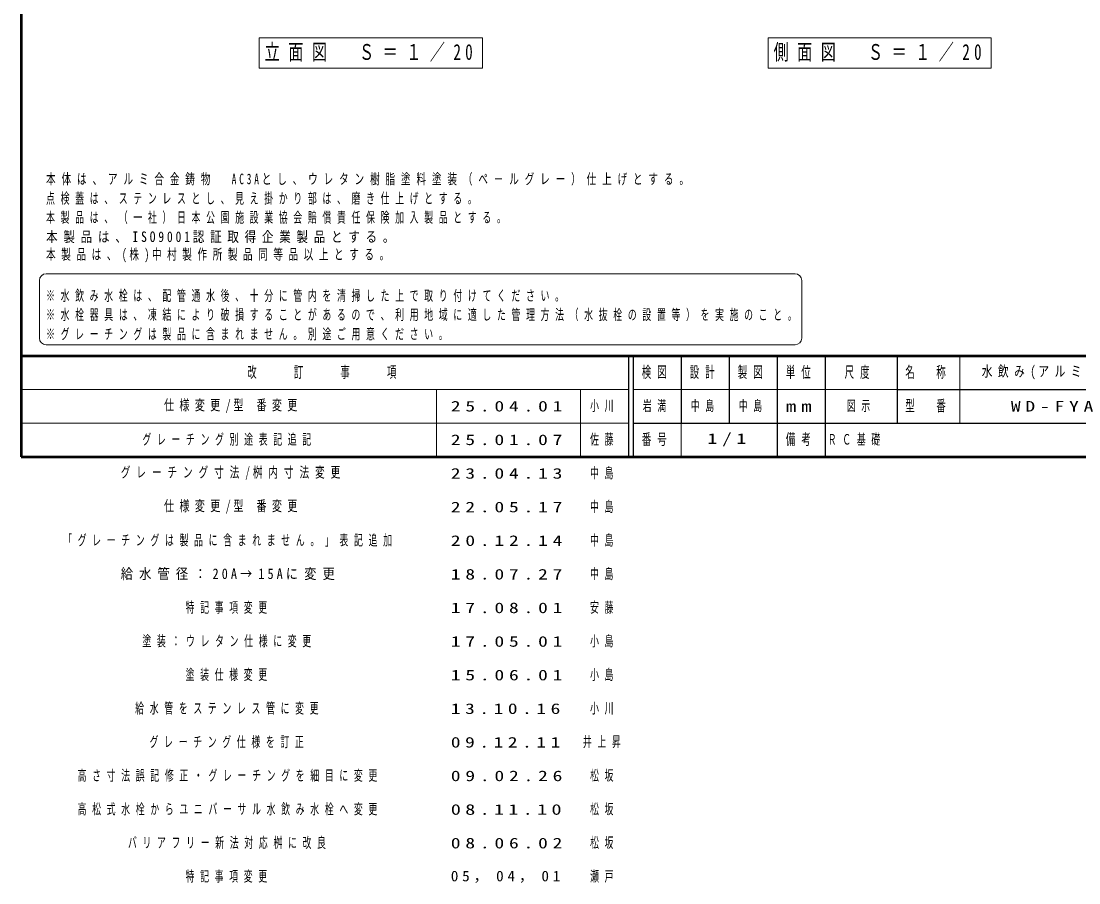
# Model space of a CAD drawing. Units: millimetres on the paper, scale 1:20. Extents: x -365 to 12, y -89 to 257.
# Drawn here: x -365 to -144.7, y -88.8 to 90.7 of the extents above; entities that cross this region are included whole.
import ezdxf

# ---------------------------------------------------------------- set-up
doc = ezdxf.new("R2010")
doc.units = ezdxf.units.MM
doc.layers.add('LY_1', color=7, linetype='Continuous', lineweight=25)
doc.layers.add('LY_2', color=7, linetype='Continuous', lineweight=13)
doc.styles.add('ＭＳ ゴシック', font='')
doc.styles.get('ＭＳ ゴシック').set_extended_font_data('MS Gothic')

msp = doc.modelspace()

# ---------------------------------------------------------------- linework, layer by layer
at = {"layer": 'LY_1', "lineweight": 13}
for p, q in [((-268.919, 87.255), (-315.419, 87.255)), ((-315.419, 87.255), (-315.419, 80.955)), ((-268.919, 80.955), (-268.919, 87.255)), ((-162.919, 87.255), (-209.419, 87.255)), ((-209.419, 87.255), (-209.419, 80.955)), ((-162.919, 80.955), (-162.919, 87.255)), ((-315.419, 80.955), (-268.919, 80.955)), ((-209.419, 80.955), (-162.919, 80.955)), ((-203.806, 38.107), (-359.806, 38.107)), ((-361.206, 36.707), (-361.206, 24.707)), ((-202.406, 24.707), (-202.406, 36.707)), ((-359.806, 23.307), (-203.806, 23.307))]:
    msp.add_line(p, q, dxfattribs=at)
for centre, start, end in [((-359.806, 36.707), 90, 180), ((-203.806, 36.707), 0, 90), ((-359.806, 24.707), 180, 270), ((-203.806, 24.707), 270, 0)]:
    msp.add_arc(centre, 1.4, start, end, dxfattribs=at)
at = {"layer": 'LY_2', "lineweight": 50}
for p, q in [((-365, 257), (-365, 0)), ((-365, 21), (0, 21)), ((-365, 0), (0, 0))]:
    msp.add_line(p, q, dxfattribs=at)
at = {"layer": 'LY_2', "color": 211, "lineweight": 25}
for p, q in [((-238.5, 21), (-238.5, 0)), ((-237.5, 21), (-237.5, 0)), ((-227.5, 21), (-227.5, 7)), ((-217.5, 21), (-217.5, 7)), ((-207.5, 21), (-207.5, 0)), ((-197.5, 21), (-197.5, 7)), ((-182.5, 21), (-182.5, 7)), ((-182.5, 14), (-70, 14)), ((-237.5, 7), (0, 7))]:
    msp.add_line(p, q, dxfattribs=at)
at = {"layer": 'LY_2'}
for p, q in [((-169.5, 21), (-169.5, 7)), ((-365, 14), (-238.5, 14)), ((-278.5, 14), (-278.5, 0)), ((-248.5, 14), (-248.5, 0)), ((-237.5, 14), (-182.5, 14)), ((-365, 7), (-238.5, 7)), ((-227.5, 7), (-227.5, 0))]:
    msp.add_line(p, q, dxfattribs=at)
at = {"layer": 'LY_2', "lineweight": 25}
msp.add_line((-197.5, 7), (-197.5, 0), dxfattribs=at)

# ---------------------------------------------------------------- texts
at = {"layer": 'LY_1', "style": 'ＭＳ ゴシック'}
for s, insert, char_height, attachment_point in [('\\T1.56;\\W0.7;立面図\u3000Ｓ＝１／20', (-292.169, 84.105), 3.299, 5), ('\\T1.56;\\W0.7;側面図\u3000Ｓ＝１／20', (-186.169, 84.105), 3.299, 5), ('\\T1.61;\\W0.65;本体は、アルミ合金鋳物\u3000AC3Aとし、ウレタン樹脂塗料塗装（ペ－ルグレー）仕上げとする。', (-359.806, 56.468), 2.199, 7), ('\\T1.64;\\W0.6;点検蓋は、ステンレスとし、見え掛かり部は、磨き仕上げとする。', (-359.806, 52.468), 2.199, 7), ('\\T1.64;\\W0.6;本製品は、（一社）日本公園施設業協会賠償責任保険加入製品とする。', (-359.806, 48.468), 2.199, 7), ('\\T1.5;\\W0.8;本製品は、ISO9001認証取得企業製品とする。', (-359.806, 44.468), 2.199, 7), ('\\T1.58;\\W0.65;本製品は、(株)中村製作所製品同等品以上とする。', (-359.806, 40.468), 2.199, 7), ('\\T1.64;\\W0.6;※水飲み水栓は、配管通水後、十分に管内を清掃した上で取り付けてください。', (-359.806, 32.207), 2.199, 7), ('\\T1.64;\\W0.6;※水栓器具は、凍結により破損することがあるので、利用地域に適した管理方法（水抜栓の設置等）を実施のこと。', (-359.806, 28.207), 2.199, 7), ('\\T1.64;\\W0.6;※グレーチングは製品に含まれません。別途ご用意ください。', (-359.806, 24.207), 2.199, 7), ('\\T1.5;\\W0.75;水飲み(アルミ鋳物)', (-149.75, 17.5), 2.199, 5), ('\\T1.53;\\W0.7;仕様変更/型\\~番変更', (-335.25, 10.5), 2.199, 4), ('\\T1.5;\\W1.35;25.04.01', (-275.5, 10.5), 2.199, 4), ('\\T1.64;\\W0.6;小川', (-246.5, 10.5), 2.199, 4), ('\\T1.64;\\W0.6;岩満', (-232.5, 10.5), 2.199, 5), ('\\T1.64;\\W0.6;中島', (-222.5, 10.5), 2.199, 5), ('\\T1.64;\\W0.6;中島', (-212.5, 10.5), 2.199, 5), ('\\T1.64;\\W0.6;図示', (-190, 10.5), 2.199, 5), ('\\T1.5;\\W1.35;WD-FYA', (-149.75, 10.5), 2.199, 5), ('\\T1.64;\\W0.6;グレーチング別途表記追記', (-339.75, 3.5), 2.199, 4), ('\\T1.5;\\W1.35;25.01.07', (-275.5, 3.5), 2.199, 4), ('\\T1.64;\\W0.6;佐藤', (-246.5, 3.5), 2.199, 4), ('\\T1.5;\\W1.35;1/1', (-217.5, 3.5), 2.199, 5), ('\\T1.64;\\W0.6;ＲＣ基礎', (-197, 3.5), 2.199, 4), ('\\T1.62;\\W0.65;グレーチング寸法/桝内寸法変更', (-344.25, -3.5), 2.199, 4), ('\\T1.64;\\W0.6;中島', (-246.5, -3.5), 2.199, 4), ('\\T1.5;\\W1.35;23.04.13', (-275.5, -3.5), 2.199, 4), ('\\T1.53;\\W0.7;仕様変更/型\\~番変更', (-335.25, -10.5), 2.199, 4), ('\\T1.5;\\W1.35;22.05.17', (-275.5, -10.5), 2.199, 4), ('\\T1.64;\\W0.6;中島', (-246.5, -10.5), 2.199, 4), ('\\T1.64;\\W0.6;「グレーチングは製品に含まれません。」表記追加', (-356.25, -17.5), 2.199, 4), ('\\T1.5;\\W1.35;20.12.14', (-275.5, -17.5), 2.199, 4), ('\\T1.64;\\W0.6;中島', (-246.5, -17.5), 2.199, 4), ('\\T1.5;\\W0.85;給水管径：20A→15Aに変更', (-344.25, -24.5), 2.199, 4), ('\\T1.5;\\W1.35;18.07.27', (-275.5, -24.5), 2.199, 4), ('\\T1.64;\\W0.6;中島', (-246.5, -24.5), 2.199, 4), ('\\T1.64;\\W0.6;特記事項変更', (-330.75, -31.5), 2.199, 4), ('\\T1.5;\\W1.35;17.08.01', (-275.5, -31.5), 2.199, 4), ('\\T1.64;\\W0.6;安藤', (-246.5, -31.5), 2.199, 4), ('\\T1.64;\\W0.6;塗装：ウレタン仕様に変更', (-339.75, -38.5), 2.199, 4), ('\\T1.5;\\W1.35;17.05.01', (-275.5, -38.5), 2.199, 4), ('\\T1.64;\\W0.6;小島', (-246.5, -38.5), 2.199, 4), ('\\T1.64;\\W0.6;塗装仕様変更', (-330.75, -45.5), 2.199, 4), ('\\T1.64;\\W0.6;小島', (-246.5, -45.5), 2.199, 4), ('\\T1.5;\\W1.35;15.06.01', (-275.5, -45.5), 2.199, 4), ('\\T1.64;\\W0.6;給水管をステンレス管に変更', (-341.25, -52.5), 2.199, 4), ('\\T1.47;\\W1.35;13.10.16', (-275.5, -52.5), 2.199, 4), ('\\T1.64;\\W0.6;小川', (-246.5, -52.5), 2.199, 4), ('\\T1.64;\\W0.6;グレーチング仕様を訂正', (-338.25, -59.5), 2.199, 4), ('\\T1.47;\\W1.35;09.12.11', (-275.5, -59.5), 2.199, 4), ('\\T1.64;\\W0.6;井上昇', (-248, -59.5), 2.199, 4), ('\\T1.64;\\W0.6;高さ寸法誤記修正・グレーチングを細目に変更', (-353.25, -66.5), 2.199, 4), ('\\T1.5;\\W1.35;09.02.26', (-275.5, -66.5), 2.199, 4), ('\\T1.64;\\W0.6;松坂', (-246.5, -66.5), 2.199, 4), ('\\T1.64;\\W0.6;高松式水栓からユニバーサル水飲み水栓へ変更', (-353.25, -73.5), 2.199, 4), ('\\T1.43;\\W1.4;08.11.10', (-275.5, -73.5), 2.199, 4), ('\\T1.64;\\W0.6;松坂', (-246.5, -73.5), 2.199, 4), ('\\T1.64;\\W0.6;バリアフリー新法対応桝に改良', (-342.75, -80.5), 2.199, 4), ('\\T1.64;\\W0.6;松坂', (-246.5, -80.5), 2.199, 4), ('\\T1.5;\\W1.35;08.06.02', (-275.5, -80.5), 2.199, 4), ('\\T1.64;\\W0.6;特記事項変更', (-330.75, -87.5), 2.199, 4), ('\\T1.5;\\W1.05;05，04，01', (-275.5, -87.5), 2.199, 4), ('\\T1.64;\\W0.6;瀬戸', (-246.5, -87.5), 2.199, 4)]:
    msp.add_mtext(s, dxfattribs=dict(at, insert=insert, char_height=char_height, attachment_point=attachment_point))
at = {"layer": 'LY_2', "color": 4, "char_height": 2.346, "attachment_point": 5, "style": 'ＭＳ ゴシック'}
for s, insert in [('\\T1.64;\\W0.6;改\u3000\u3000訂\u3000\u3000事\u3000\u3000項', (-301.75, 17.5)), ('\\T1.64;\\W0.6;検図', (-232.5, 17.5)), ('\\T1.64;\\W0.6;設計', (-222.5, 17.5)), ('\\T1.64;\\W0.6;製図', (-212.5, 17.5)), ('\\T1.64;\\W0.6;単位', (-202.5, 17.5)), ('\\T1.64;\\W0.6;尺度', (-190.25, 17.5)), ('\\T1.64;\\W0.6;名\u3000称', (-176, 17.5)), ('\\T1.5;\\W1.35;mm', (-202.5, 10.5)), ('\\T1.64;\\W0.6;型\u3000番', (-176, 10.5)), ('\\T1.64;\\W0.6;番号', (-232.5, 3.5)), ('\\T1.64;\\W0.6;備考', (-202.5, 3.5))]:
    msp.add_mtext(s, dxfattribs=dict(at, insert=insert))

doc.saveas('drawing.dxf')
